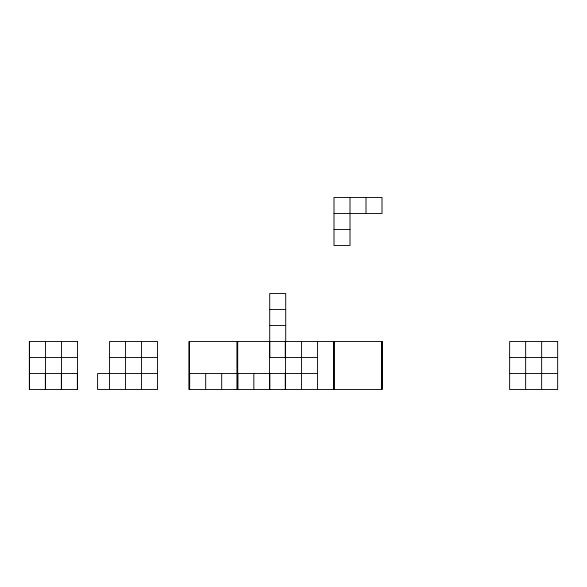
<?xml version="1.0" encoding="UTF-8"?>
<svg xmlns="http://www.w3.org/2000/svg" width="587" height="587" viewBox="0 0 587 587"><rect width="100%" height="100%" fill="white"/><g stroke="black" fill="none" stroke-linecap="round" stroke-linejoin="round"><path stroke-width="0.88" d="M333.996 213.477L382.012 213.477L382.012 197.474L333.996 197.474L333.996 245.483L350.006 245.483L350.006 197.474M333.996 229.48L350.006 229.48M269.704 309.503L285.708 309.503M269.704 325.506L285.708 325.506M29.489 357.52L77.506 357.52M109.512 357.52L157.529 357.52M269.565 357.52L317.574 357.52M509.633 357.52L557.65 357.52M29.35 373.523L77.506 373.523M157.529 373.523L97.589 373.523L97.589 389.526L157.529 389.526L157.529 341.517L109.512 341.517L109.512 389.526M189.535 373.523L237.691 373.523L237.691 389.526M317.574 373.523L237.83 373.523L237.83 389.526M509.633 373.523L557.65 373.523M541.647 341.517L541.647 389.526M525.644 341.517L525.644 389.526M381.873 341.517L381.873 389.526M381.733 341.517L381.733 389.526M381.594 341.517L381.594 389.526M366.009 197.474L366.009 213.477M333.996 341.517L333.996 389.526M333.864 341.517L333.864 389.526M333.724 341.517L333.724 389.526M333.585 341.517L333.585 389.526M333.445 341.517L333.445 389.526M317.574 341.517L317.574 389.526M301.571 341.517L301.571 389.526M285.708 341.517L285.708 293.5L269.704 293.5L269.704 341.517M285.568 341.517L285.568 389.526M285.429 341.517L285.429 357.821M285.429 373.222L285.429 389.526M285.289 341.517L285.289 357.821M285.289 373.222L285.289 389.526M269.844 341.517L269.844 357.52M269.844 373.523L269.844 389.526M269.565 341.517L269.565 389.526M253.833 373.523L253.833 389.526M237.691 341.517L237.691 373.222M237.552 341.517L237.552 389.526M237.412 341.517L237.412 389.526M237.273 341.517L237.273 389.526M237.133 341.517L237.133 389.526M221.688 373.523L221.688 389.526M205.685 373.523L205.685 389.526M189.674 373.523L189.674 389.526M189.535 341.517L189.535 389.526M189.396 341.517L189.396 389.526M189.256 341.517L189.256 389.526M141.526 341.517L141.526 389.526M125.515 341.517L125.515 389.526M77.367 373.523L77.367 389.526M61.496 341.517L61.496 389.526M61.356 373.523L61.356 389.526M45.492 341.517L45.492 389.526M45.353 373.523L45.353 389.526M29.489 341.517L29.489 389.526M77.506 341.517L29.35 341.517L29.35 389.526L77.506 389.526L77.506 341.517M382.012 341.517L189.117 341.517L189.117 389.526L382.012 389.526L382.012 341.517M557.65 341.517L509.633 341.517L509.633 389.526L557.65 389.526L557.65 341.517"/></g></svg>
